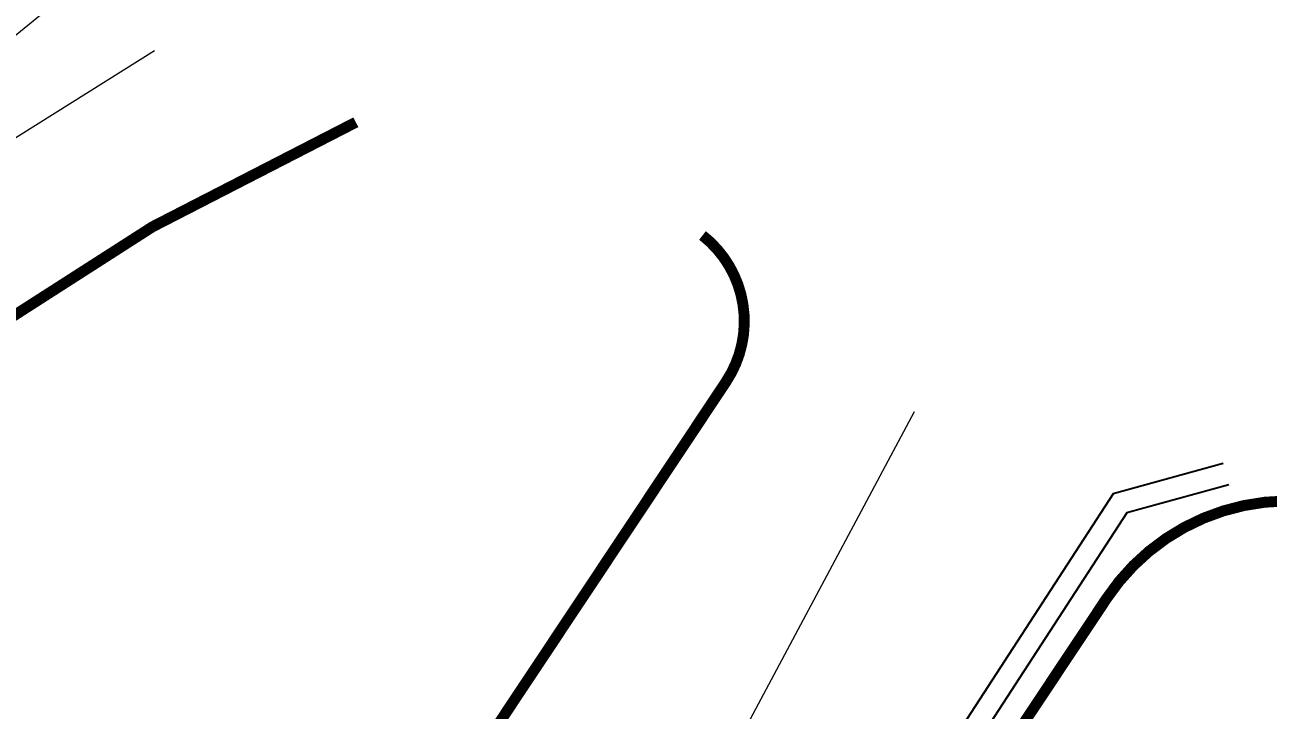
# Model space of a CAD drawing. Extents: x 10599 to 11843, y 9771 to 9967.
# Drawn here: x 10695.46 to 10706.85, y 9798.9 to 9805.17 of the extents above; entities that cross this region are included whole.
import ezdxf

# ---------------------------------------------------------------- set-up
doc = ezdxf.new("R2010")
doc.units = 0
doc.header["$MEASUREMENT"] = 0
doc.linetypes.add('DASHED', pattern=[0.75, 0.5, -0.25])
doc.layers.add('PROY', color=3, linetype='Continuous')
doc.layers.add('taller', color=3, linetype='Continuous')
doc.dimstyles.get("Standard").update_dxf_attribs({"dimtxt": 0.18, "dimasz": 0.18, "dimexe": 0.18, "dimexo": 0.0625, "dimgap": 0.09, "dimtad": 0, "dimtih": 1, "dimtoh": 1, "dimdec": 4, "dimzin": 0, "dimdsep": 46, "dimtxsty": 'Standard', "dimcen": 0.09, "dimclrd": 254, "dimclre": 254, "dimadec": 0, "dimazin": 0, "dimtfac": 1, "dimtdec": 4, "dimtofl": 0, "dimtmove": 0, "dimatfit": 3, "dimfxl": 0, "dimtolj": 1, "dimtzin": 0, "dimarcsym": 0})

# ---------------------------------------------------------------- blocks, each defined once
blk = doc.blocks.new('*D12')
at = {"layer": 'taller', "color": 254, "linetype": 'Continuous', "lineweight": 0, "transparency": 16777216}
for p, q in [((10692.979, 9818.58), (10718.841, 9802.473)), ((10683.254, 9802.966), (10709.116, 9786.859)), ((10718.593, 9802.415), (10713.43, 9794.125)), ((10709.059, 9787.106), (10711.474, 9790.984))]:
    blk.add_line(p, q, dxfattribs=at)
for points in [[(10718.568, 9802.431), (10718.619, 9802.399), (10718.688, 9802.568)], [(10709.033, 9787.122), (10709.084, 9787.091), (10708.963, 9786.954)]]:
    blk.add_solid(points, dxfattribs=at)
at = {"layer": 'taller', "color": 0, "linetype": 'Continuous', "lineweight": 0, "transparency": 16777216, "insert": (10712.452, 9792.554), "char_height": 1, "attachment_point": 5, "rotation": 58.0845}
blk.add_mtext('\\A1;18.40', dxfattribs=at)

msp = doc.modelspace()

# ---------------------------------------------------------------- linework, layer by layer
at = {"color": 3, "linetype": 'DASHED', "lineweight": 0, "const_width": 0.1}
msp.add_lwpolyline([(10693.063, 9801.035), (10696.633, 9803.324), (10698.495, 9804.281)], dxfattribs=at)
for points in [[(10701.669, 9803.245, -0.391379), (10701.884, 9801.905), (10698.375, 9796.63)], [(10707.206, 9800.807, 0.274011), (10705.369, 9799.922), (10702.56, 9795.699), (10702.587, 9794.15)]]:
    msp.add_lwpolyline(points, format="xyb", dxfattribs=at)
at = {"layer": 'PROY', "color": 254, "linetype": 'Continuous'}
for points in [[(10706.436, 9801.156), (10705.429, 9800.878), (10702.138, 9795.814), (10702.137, 9794.022)], [(10706.489, 9800.963), (10705.555, 9800.705), (10702.338, 9795.755), (10702.337, 9794.022)]]:
    msp.add_lwpolyline(points, dxfattribs=at)
at = {"layer": 'taller', "color": 1, "linetype": 'Continuous', "lineweight": 0, "flags": 128}
for points in [[(10706.369, 9815.869), (10701.862, 9811.946), (10697.211, 9806.571), (10691.687, 9802.067), (10684.563, 9799.452), (10676.859, 9797.854), (10671.335, 9799.016), (10662.613, 9806.135)], [(10703.607, 9801.631), (10698.955, 9792.914), (10689.215, 9798.435)]]:
    msp.add_lwpolyline(points, dxfattribs=at)
at = {"layer": 'taller', "color": 0, "linetype": 'Continuous', "lineweight": 0, "flags": 128}
msp.add_lwpolyline([(10685.727, 9799.152), (10689.85, 9800.671), (10696.65, 9804.937)], dxfattribs=at)

# ---------------------------------------------------------------- texts
at = {"layer": 'taller', "color": 0, "linetype": 'Continuous', "lineweight": 0, "insert": (10686.252, 9802.075), "char_height": 1.20463, "width": 14.74331, "attachment_point": 1, "rotation": 30.7739}
msp.add_mtext('pen.+1.0%pos.', dxfattribs=at)

# ---------------------------------------------------------------- dimensions: what is measured, and where the dimension line sits
at = {"layer": 'taller', "color": 0, "linetype": 'Continuous', "lineweight": 0}
dim = msp.add_linear_dim(base=(10718.6884, 9802.568), p1=(10683.2011, 9802.999), p2=(10692.926, 9818.6133), angle=58.0845, dimstyle='Standard', override={"dimtxt": 1, "dimtih": 0, "dimtoh": 0, "dimdec": 2, "dimdsep": 0, "dimaunit": 1, "dimadec": 3, "dimtdec": 2, "dimlwd": 0, "dimlwe": 0}, dxfattribs=at)
dim.commit()
dim.dimension.update_dxf_attribs({"geometry": '*D12', "text_midpoint": (10712.4516, 9792.5542), "dimtype": 161})

doc.saveas('drawing.dxf')
